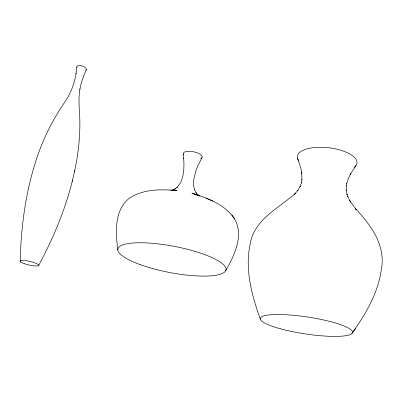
<?xml version="1.0" encoding="UTF-8"?>
<svg xmlns="http://www.w3.org/2000/svg" width="402" height="402" viewBox="0 0 402 402"><rect width="100%" height="100%" fill="white"/><g stroke="black" fill="none" stroke-linecap="round" stroke-linejoin="round"><path stroke-width="0.6" d="M20.18 261.431C21.075 224.221 26.311 186.789 39.059 151.695C45.516 133.997 54.315 117.208 65.059 101.736C70.787 93.274 74.465 83.546 76.068 73.471L76.013 73.807L76.832 67.049M74.491 171.785C77.872 156.237 79.807 140.353 79.872 124.429C80.003 112.58 77.787 100.666 79.948 88.892L79.887 89.199L81.46 82.445L83.631 75.928L86.289 69.697M346.846 183.101L346.313 185.789L346.388 185.382L346.217 190.322L346.187 189.905L347.107 194.663L346.951 194.211L347.846 196.724L347.624 196.251L350.303 201.653L349.745 200.608L356.257 209.688L355.222 208.382C370.991 225.004 386.156 245.642 381.272 270.003C377.981 293.234 365.689 313.922 352.393 332.806M38.728 265.325C53.195 238.285 65.275 209.794 72.601 179.955M72.325 181.151L74.767 170.564M346.71 183.503L348.408 178.367L350.74 173.473L350.253 174.373L356.006 165.534M202.055 157.514L197.915 165.694L196.131 170.147L193.804 179.101L193.573 185.518L194.402 189.598L194.317 189.302L196.251 193.116L195.92 192.694L198.699 195.568M225.653 270.807C234.487 255.381 244.969 233.914 233.446 217.17M351.83 333.595L355.504 328.409M171.498 190.322L175.624 188.613L174.754 189.156L177.272 187.277L176.95 187.518L180.337 183.081C184.131 175.533 184.227 166.81 183.679 158.142L183.699 158.458L183.232 154.041M171.739 190.337L174.192 190.116L170.755 190.342M174.644 190.382L177.031 190.533C161.061 189.186 143.439 188.965 129.509 198.075C114.037 210.151 115.55 232.456 117.841 249.928M199.201 195.548L191.97 193.277C207.899 198.171 225.185 204.618 234.813 219.085M194.312 194.005L198.648 195.618M205.935 198.05L208.945 199.402M209.417 199.608L212.934 201.186M199.538 195.97L196.9 194.679L199.422 196.05M198.342 195.307L197.452 194.704L198.93 195.714M231.828 214.924L233.155 216.784M297.52 158.267L300.832 168.152L301.837 173.347L301.696 172.453L301.902 180.101L301.967 179.699L301.485 182.734L301.55 182.332L299.962 186.925L300.138 186.528L297.661 190.648L297.972 190.241L294.46 194.352L295.344 193.503C278.003 208.593 253.526 219.829 249.928 245.336C244.878 270.275 252.004 295.726 260.3 319.163M298.58 160.453A29.989 12.035 6.5 0 1 329.143 147.82A29.989 12.035 6.5 0 1 354.323 167.292M76.963 67.566A4.94 2.211 17 0 1 82.209 66.018A4.94 2.211 17 0 1 85.812 70.234M183.463 154.675A9.638 3.693 11.3 0 1 194.287 151.941A9.638 3.693 11.3 0 1 200.638 158.76M280.837 328.906A46.642 8.527 8.6 0 0 352.418 332.75A46.642 8.527 8.6 0 0 285.862 314.741A46.642 8.527 8.6 0 0 280.837 328.906M24.2 263.622A9.553 1.839 12.9 0 0 38.713 265.38A9.553 1.839 12.9 0 0 25.341 260.617A9.553 1.839 12.9 0 0 24.2 263.622M139.956 264.526A55.054 13.271 10.9 0 0 225.758 270.601A55.054 13.271 10.9 0 0 150.152 243.125A55.054 13.271 10.9 0 0 139.956 264.526"/></g></svg>
